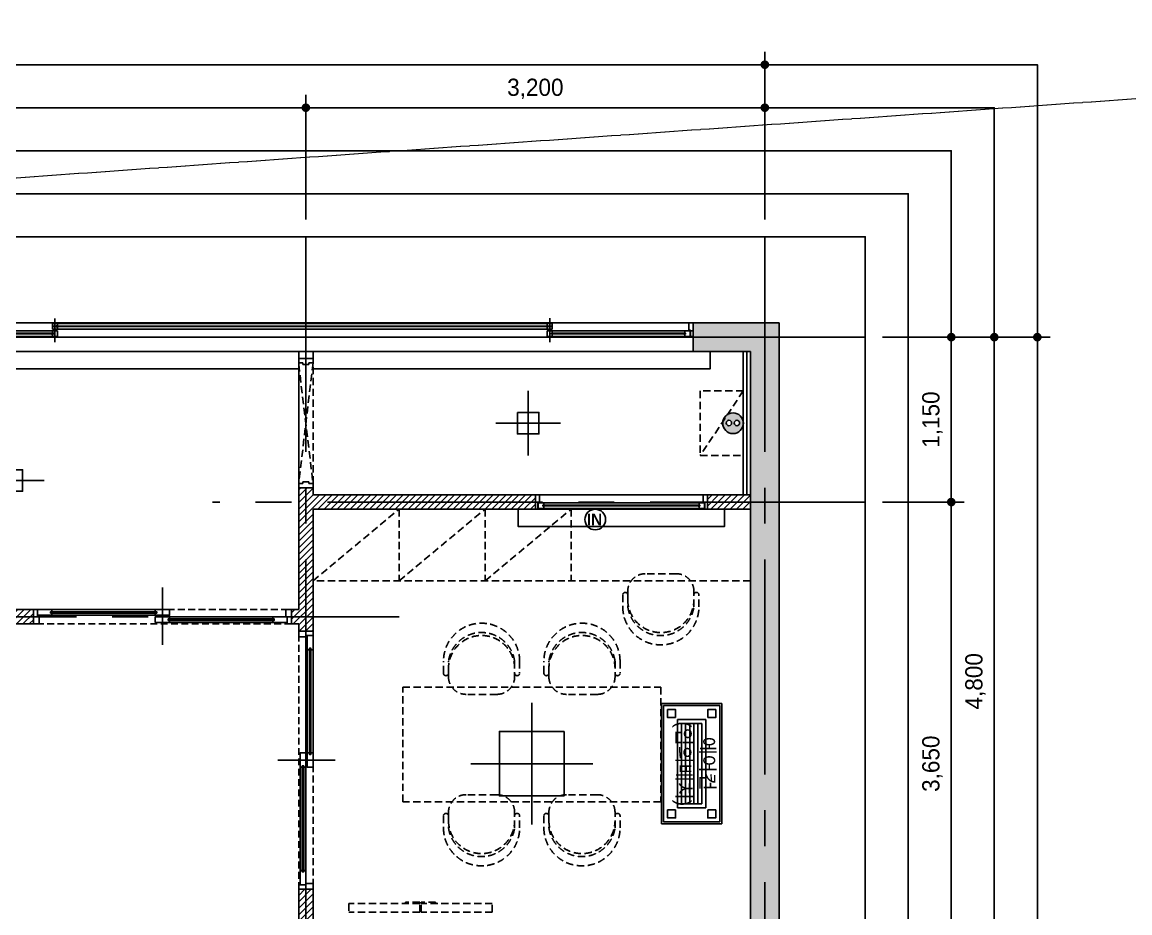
# Model space of a CAD drawing. Header units: millimetres. Extents: x -224448 to 1592092, y -164641 to 319001.
# Drawn here: x 206124 to 213847, y 92747 to 98958 of the extents above; entities that cross this region are included whole.
import ezdxf

# ---------------------------------------------------------------- set-up
doc = ezdxf.new("R2010")
doc.units = ezdxf.units.MM
for name, pattern in [('CEN', [62, 60, -1, 0, -1]), ('CENTER2', [1.125, 0.75, -0.125, 0.125, -0.125]), ('DH-HID2', [1.2, 0.8, -0.4]), ('HIDDEN', [9.525, 6.35, -3.175])]:
    doc.linetypes.add(name, pattern=pattern)
doc.layers.get('Defpoints').update_dxf_attribs({"color": 35})
for name, color, linetype in [('ARREA', 1, 'Continuous'), ('CO-DO-FR', 7, 'Continuous'), ('CO-DOOR', 8, 'Continuous'), ('DIM', 3, 'Continuous'), ('I-LIGHT', 1, 'Continuous'), ('I_CON', 2, 'Continuous'), ('I_FUR', 6, 'Continuous'), ('I_HAT', 8, 'Continuous'), ('I_TXT', 7, 'Continuous'), ('I_WALL', 3, 'Continuous'), ('I_WIN', 5, 'Continuous')]:
    doc.layers.add(name, color=color, linetype=linetype)
doc.layers.add('I_CEN', color=1, linetype='CEN', lineweight=13)
doc.styles.add('HY울릉도', font='')
doc.styles.add('IABU-글꼴스타일', font='')
doc.styles.add('맑은고딕', font='malgun.ttf')
doc.styles.get('HY울릉도').set_extended_font_data('HY울릉도L')
doc.styles.get('IABU-글꼴스타일').set_extended_font_data('HY울릉도L')
doc.linetypes.add('BATTING', pattern='A,0.00254,-2.54,[134,ltypeshp.shx,S=2.54,R=0,X=-2.54,Y=0],-5.08,[134,ltypeshp.shx,S=2.54,R=180,X=2.54,Y=0],-2.54', length=10.16254)
doc.dimstyles.new('IABC-100 (SUB)', dxfattribs={"dimscale": 60, "dimtxt": 2, "dimasz": 1, "dimexe": 1.5, "dimexo": 2, "dimgap": 1, "dimtad": 1, "dimdec": 0, "dimdsep": 46, "dimlunit": 6, "dimtxsty": 'IABU-글꼴스타일', "dimblk": '1234_Dot', "dimcen": 1, "dimclrd": 4, "dimclre": 4, "dimclrt": 7, "dimadec": 0, "dimazin": 0, "dimtfac": 1, "dimtdec": 0, "dimtix": 1, "dimtmove": 2, "dimatfit": 3, "dimldrblk": '1234_Dot', "dimfxl": 2, "dimtolj": 1, "dimtzin": 0, "dimarcsym": 0})

# ---------------------------------------------------------------- blocks, each defined once
blk = doc.blocks.new('1234_Dot')
at = {"color": 0, "linetype": 'ByBlock', "lineweight": -2}
blk.add_line((-0.5, 0), (-1, 0), dxfattribs=at)
at = {"color": 0, "linetype": 'ByBlock', "const_width": 0.5}
blk.add_lwpolyline([(-0.25, 0, 1), (0.25, 0, 1)], format="xyb", close=True, dxfattribs=at)
blk = doc.blocks.new('*D110')
at = {"layer": 'Defpoints', "color": 0, "ltscale": 50, "transparency": 16777216}
for p in [(208102.5, 98361.6), (198802.5, 97461.6), (208102.5, 97461.6)]:
    blk.add_point(p, dxfattribs=at)
at = {"layer": 'DIM', "color": 4, "lineweight": -2, "ltscale": 50, "transparency": 16777216}
for p, q in [((198802.5, 97581.6), (198802.5, 98451.6)), ((208102.5, 97581.6), (208102.5, 98451.6)), ((198862.5, 98361.6), (208042.5, 98361.6))]:
    blk.add_line(p, q, dxfattribs=at)
at = {"layer": 'DIM', "color": 4, "lineweight": -2, "ltscale": 50, "transparency": 16777216, "xscale": 60, "yscale": 60, "zscale": 60, "rotation": 180}
blk.add_blockref('1234_Dot', (198802.5, 98361.6), dxfattribs=at)
at = {"layer": 'DIM', "color": 4, "lineweight": -2, "ltscale": 50, "transparency": 16777216, "xscale": 60, "yscale": 60, "zscale": 60}
blk.add_blockref('1234_Dot', (208102.5, 98361.6), dxfattribs=at)
at = {"layer": 'DIM', "color": 7, "ltscale": 50, "transparency": 16777216, "insert": (203452.5, 98493.1), "char_height": 120, "attachment_point": 5, "style": 'IABU-글꼴스타일'}
blk.add_mtext('\\A1;9,300', dxfattribs=at)
blk = doc.blocks.new('*D111')
at = {"layer": 'Defpoints', "color": 0, "ltscale": 50, "transparency": 16777216}
for p in [(211302.5, 98361.6), (208102.5, 97461.6), (211302.5, 97461.6)]:
    blk.add_point(p, dxfattribs=at)
at = {"layer": 'DIM', "color": 4, "lineweight": -2, "ltscale": 50, "transparency": 16777216}
for p, q in [((208102.5, 97581.6), (208102.5, 98451.6)), ((211302.5, 97581.6), (211302.5, 98451.6)), ((208162.5, 98361.6), (211242.5, 98361.6))]:
    blk.add_line(p, q, dxfattribs=at)
at = {"layer": 'DIM', "color": 4, "lineweight": -2, "ltscale": 50, "transparency": 16777216, "xscale": 60, "yscale": 60, "zscale": 60, "rotation": 180}
blk.add_blockref('1234_Dot', (208102.5, 98361.6), dxfattribs=at)
at = {"layer": 'DIM', "color": 4, "lineweight": -2, "ltscale": 50, "transparency": 16777216, "xscale": 60, "yscale": 60, "zscale": 60}
blk.add_blockref('1234_Dot', (211302.5, 98361.6), dxfattribs=at)
at = {"layer": 'DIM', "color": 7, "ltscale": 50, "transparency": 16777216, "insert": (209702.5, 98493.1), "char_height": 120, "attachment_point": 5, "style": 'IABU-글꼴스타일'}
blk.add_mtext('\\A1;3,200', dxfattribs=at)
blk = doc.blocks.new('dsd5')
at = {"layer": 'I_WIN', "linetype": 'Continuous'}
for p, q in [((44310, 14210), (44280, 14210)), ((44280, 14210), (44280, 14119.1)), ((44297.4, 14110.1), (44297.4, 14159.1)), ((44297.4, 14159.1), (44310, 14159.1)), ((44300.7, 14114.8), (44300.7, 14154.8)), ((44300.7, 14154.8), (44338.7, 14154.8)), ((45459.3, 14154.8), (44300.7, 14154.8)), ((44310, 14159.1), (44310, 14210)), ((44338.7, 14140.1), (44333.2, 14138.3)), ((44333.2, 14138.3), (44333.2, 14131.9)), ((45424.8, 14137.1), (44333.2, 14137.1)), ((44338.7, 14154.8), (44338.7, 14140.1)), ((44338.7, 14140.9), (44341.5, 14139.5)), ((44341.5, 14139.5), (44342, 14138.5)), ((44342, 14138.5), (44342.5, 14137.1)), ((45418, 14138.5), (45417.5, 14137.1)), ((45418, 14138.5), (45417.5, 14137.1)), ((45418.5, 14139.5), (45418, 14138.5)), ((45418.5, 14139.5), (45418, 14138.5)), ((45421.3, 14140.9), (45418.5, 14139.5)), ((45421.3, 14140.9), (45418.5, 14139.5)), ((45459.3, 14154.8), (45421.3, 14154.8)), ((45421.3, 14154.8), (45421.3, 14140.1)), ((45459.3, 14154.8), (45421.3, 14154.8)), ((45421.3, 14154.8), (45421.3, 14140.1)), ((45421.3, 14140.1), (45426.8, 14138.3)), ((45421.3, 14140.1), (45426.8, 14138.3)), ((45424.8, 14137.1), (45424.8, 14133.1)), ((45424.8, 14137.1), (45424.8, 14133.1)), ((45426.8, 14138.3), (45426.8, 14131.9)), ((45426.8, 14138.3), (45426.8, 14131.9)), ((45450, 14161.1), (45450, 14210)), ((45450, 14210), (45480, 14210)), ((45450, 14159), (45450, 14161.1)), ((45462.6, 14159), (45450, 14159)), ((45459.3, 14114.8), (45459.3, 14154.8)), ((45459.3, 14114.8), (45459.3, 14154.8)), ((45462.6, 14110), (45462.6, 14159)), ((45480, 14210), (45480, 14119.1)), ((45480, 14210), (45480, 14119)), ((44280, 14119.1), (44280, 14110.1)), ((44280, 14110.1), (44297.4, 14110.1)), ((44338.7, 14114.8), (44300.7, 14114.8)), ((45459.3, 14114.8), (44300.7, 14114.8)), ((44333.2, 14133.1), (45424.8, 14133.1)), ((44333.2, 14131.9), (44338.7, 14130.1)), ((44338.7, 14129.3), (44341.5, 14130.7)), ((44338.7, 14130.1), (44338.7, 14114.8)), ((44341.5, 14130.7), (44342, 14131.7)), ((44342, 14131.7), (44342.5, 14133.1)), ((45418, 14131.7), (45417.5, 14133.1)), ((45418, 14131.7), (45417.5, 14133.1)), ((45418.5, 14130.7), (45418, 14131.7)), ((45418.5, 14130.7), (45418, 14131.7)), ((45421.3, 14129.3), (45418.5, 14130.7)), ((45421.3, 14129.3), (45418.5, 14130.7)), ((45426.8, 14131.9), (45421.3, 14130.1)), ((45426.8, 14131.9), (45421.3, 14130.1)), ((45421.3, 14130.1), (45421.3, 14114.8)), ((45421.3, 14130.1), (45421.3, 14114.8)), ((45421.3, 14114.8), (45459.3, 14114.8)), ((45421.3, 14114.8), (45459.3, 14114.8)), ((45480, 14110), (45462.6, 14110)), ((45480, 14119.1), (45480, 14110.1)), ((45480, 14119), (45480, 14110))]:
    blk.add_line(p, q, dxfattribs=at)
blk.add_lwpolyline([(45480, 14210), (44280, 14210), (44280, 14110.1), (45480, 14110.1)], close=True, dxfattribs=at)
blk = doc.blocks.new('dd')
at = {"layer": 'I_WIN', "linetype": 'Continuous'}
for p, q in [((10973.6, 19551.2), (16423.6, 19550.9)), ((10973.6, 19542.2), (10973.6, 19551.2)), ((10973.6, 19551.2), (10991.1, 19551.2)), ((10973.6, 19451.2), (10973.6, 19542.2)), ((10991.1, 19551.2), (10991.1, 19502.2)), ((10994.3, 19546.4), (11973.6, 19546.4)), ((11032.3, 19546.4), (10994.3, 19546.4)), ((10994.3, 19546.4), (10994.3, 19506.4)), ((11032.3, 19531.1), (11032.3, 19546.4)), ((11956.1, 19531.1), (11956.1, 19546.4)), ((11956.1, 19546.4), (11991.1, 19546.4)), ((11973.6, 19420.4), (11973.6, 19585.5)), ((11991.1, 19546.4), (11991.1, 19506.4)), ((15441.1, 19546.4), (15406.1, 19546.4)), ((15406.1, 19546.4), (15406.1, 19506.4)), ((15406.1, 19546.4), (16423.6, 19546.4)), ((15423.6, 19418.1), (15423.6, 19585.8)), ((15441.1, 19531.1), (15441.1, 19546.4)), ((16364.9, 19531.1), (16364.9, 19546.4)), ((16364.9, 19546.4), (16402.9, 19546.4)), ((16402.9, 19546.4), (16402.9, 19506.4)), ((16423.6, 19551.1), (16406.2, 19551.1)), ((16406.2, 19551.1), (16406.2, 19502.1)), ((10991.1, 19502.2), (11003.6, 19502.2)), ((10994.3, 19506.4), (11973.6, 19506.4)), ((10994.3, 19506.4), (11032.3, 19506.4)), ((11003.6, 19502.2), (11003.6, 19500.1)), ((11003.6, 19500.1), (11003.6, 19451.2)), ((11026.8, 19529.3), (11032.3, 19531.1)), ((11026.8, 19522.8), (11026.8, 19529.3)), ((11032.3, 19521.1), (11026.8, 19522.8)), ((11028.8, 19524.1), (11028.8, 19528.1)), ((11032.3, 19531.8), (11035.1, 19530.5)), ((11973.6, 19528.1), (11032.3, 19528.1)), ((11032.3, 19524.1), (11973.6, 19524.1)), ((11032.3, 19520.3), (11035.1, 19521.6)), ((11032.3, 19506.4), (11032.3, 19521.1)), ((11035.1, 19530.5), (11035.6, 19529.5)), ((11035.1, 19521.6), (11035.6, 19522.6)), ((11035.6, 19529.5), (11036.1, 19528.1)), ((11035.6, 19522.6), (11036.1, 19524.1)), ((11952.8, 19529.5), (11952.3, 19528.1)), ((11952.8, 19522.6), (11952.3, 19524.1)), ((11953.3, 19530.5), (11952.8, 19529.5)), ((11953.3, 19521.6), (11952.8, 19522.6)), ((11956.1, 19531.8), (11953.3, 19530.5)), ((11956.1, 19520.3), (11953.3, 19521.6)), ((11961.6, 19529.3), (11956.1, 19531.1)), ((11956.1, 19521.1), (11961.6, 19522.8)), ((11956.1, 19506.4), (11956.1, 19521.1)), ((11991.1, 19506.4), (11956.1, 19506.4)), ((11956.1, 19496), (15441.1, 19496)), ((11991.1, 19496), (11956.1, 19496)), ((11956.1, 19496), (11956.1, 19456)), ((15441.1, 19477.8), (11956.1, 19477.7)), ((11956.1, 19473.7), (15441.1, 19473.8)), ((11961.6, 19522.8), (11961.6, 19529.3)), ((11961.6, 19524.1), (11961.6, 19528.1)), ((11985.6, 19478.9), (11991.1, 19480.7)), ((11985.6, 19472.5), (11985.6, 19478.9)), ((11985.6, 19477.7), (11985.6, 19473.7)), ((11991.1, 19470.7), (11985.6, 19472.5)), ((11991.1, 19480.7), (11991.1, 19496)), ((11991.1, 19481.5), (11993.9, 19480.1)), ((11991.1, 19469.9), (11993.9, 19471.3)), ((11991.1, 19456), (11991.1, 19470.7)), ((11993.9, 19480.1), (11994.4, 19479.1)), ((11993.9, 19471.3), (11994.4, 19472.3)), ((11994.4, 19479.1), (11994.9, 19477.7)), ((11994.4, 19472.3), (11994.9, 19473.7)), ((15402.9, 19479.1), (15402.3, 19477.7)), ((15402.9, 19472.3), (15402.3, 19473.7)), ((15403.4, 19480.1), (15402.9, 19479.1)), ((15403.4, 19471.3), (15402.9, 19472.3)), ((15406.1, 19481.5), (15403.4, 19480.1)), ((15406.1, 19469.9), (15403.4, 19471.3)), ((15406.1, 19506.4), (15441.1, 19506.4)), ((15441.1, 19496.1), (15406.1, 19496.1)), ((15406.1, 19496.1), (15406.1, 19480.7)), ((15406.1, 19480.7), (15411.7, 19478.9)), ((15411.7, 19472.5), (15406.1, 19470.7)), ((15406.1, 19470.7), (15406.1, 19456.1)), ((15411.7, 19478.9), (15411.7, 19472.5)), ((15411.7, 19473.7), (15411.7, 19477.7)), ((15423.6, 19506.4), (16423.6, 19506.4)), ((15435.6, 19529.3), (15441.1, 19531.1)), ((15435.6, 19522.9), (15435.6, 19529.3)), ((16370.5, 19528.1), (15435.6, 19528.1)), ((15435.6, 19524.1), (16370.5, 19524.1)), ((15441.1, 19521.1), (15435.6, 19522.9)), ((15441.1, 19531.9), (15443.9, 19530.5)), ((15441.1, 19520.3), (15443.9, 19521.7)), ((15441.1, 19506.4), (15441.1, 19521.1)), ((15441.1, 19456.1), (15441.1, 19496.1)), ((15443.9, 19530.5), (15444.4, 19529.5)), ((15443.9, 19521.7), (15444.4, 19522.7)), ((15444.4, 19529.5), (15444.9, 19528.1)), ((15444.4, 19522.7), (15444.9, 19524.1)), ((16361.6, 19529.5), (16361.1, 19528.1)), ((16361.6, 19522.6), (16361.1, 19524.1)), ((16362.2, 19530.5), (16361.6, 19529.5)), ((16362.2, 19521.6), (16361.6, 19522.6)), ((16364.9, 19531.8), (16362.2, 19530.5)), ((16364.9, 19520.3), (16362.2, 19521.6)), ((16370.5, 19529.3), (16364.9, 19531.1)), ((16364.9, 19521.1), (16370.5, 19522.8)), ((16364.9, 19506.4), (16364.9, 19521.1)), ((16402.9, 19506.4), (16364.9, 19506.4)), ((16370.5, 19522.8), (16370.5, 19529.3)), ((16406.2, 19502.1), (16393.6, 19502.1)), ((16393.6, 19502.1), (16393.6, 19451.2)), ((11003.6, 19451.2), (10973.6, 19451.2)), ((11003.6, 19451.2), (16423.6, 19451.2)), ((11956.1, 19456), (15423.6, 19456)), ((11956.1, 19456), (11991.1, 19456)), ((15406.1, 19456.1), (15441.1, 19456.1)), ((16393.6, 19451.2), (16423.6, 19451.2))]:
    blk.add_line(p, q, dxfattribs=at)
blk = doc.blocks.new('*D112')
at = {"layer": 'Defpoints', "color": 0, "ltscale": 50, "transparency": 16777216}
for p in [(198802.5, 98661.6), (198802.5, 97461.6), (211302.5, 97461.6)]:
    blk.add_point(p, dxfattribs=at)
at = {"layer": 'DIM', "color": 4, "lineweight": -2, "ltscale": 50, "transparency": 16777216}
for p, q in [((198802.5, 97581.6), (198802.5, 98751.6)), ((211302.5, 97581.6), (211302.5, 98751.6)), ((211242.5, 98661.6), (198862.5, 98661.6))]:
    blk.add_line(p, q, dxfattribs=at)
at = {"layer": 'DIM', "color": 4, "lineweight": -2, "ltscale": 50, "transparency": 16777216, "xscale": 60, "yscale": 60, "zscale": 60, "rotation": 180}
blk.add_blockref('1234_Dot', (198802.5, 98661.6), dxfattribs=at)
at = {"layer": 'DIM', "color": 4, "lineweight": -2, "ltscale": 50, "transparency": 16777216, "xscale": 60, "yscale": 60, "zscale": 60}
blk.add_blockref('1234_Dot', (211302.5, 98661.6), dxfattribs=at)
at = {"layer": 'DIM', "color": 7, "ltscale": 50, "transparency": 16777216, "insert": (205052.5, 98793.1), "char_height": 120, "attachment_point": 5, "style": 'IABU-글꼴스타일'}
blk.add_mtext('\\A1;12,500', dxfattribs=at)
blk = doc.blocks.new('*D113')
at = {"layer": 'Defpoints', "color": 0, "ltscale": 50, "transparency": 16777216}
for p in [(212002.5, 96761.6), (212002.5, 95611.6), (212602.5, 95611.6)]:
    blk.add_point(p, dxfattribs=at)
at = {"layer": 'DIM', "color": 4, "lineweight": -2, "ltscale": 50, "transparency": 16777216}
for p, q in [((212122.5, 96761.6), (212692.5, 96761.6)), ((212602.5, 96701.6), (212602.5, 95671.6)), ((212122.5, 95611.6), (212692.5, 95611.6))]:
    blk.add_line(p, q, dxfattribs=at)
at = {"layer": 'DIM', "color": 4, "lineweight": -2, "ltscale": 50, "transparency": 16777216, "xscale": 60, "yscale": 60, "zscale": 60}
for p, rotation in [((212602.5, 96761.6), 90), ((212602.5, 95611.6), 270)]:
    blk.add_blockref('1234_Dot', p, dxfattribs=dict(at, rotation=rotation))
at = {"layer": 'DIM', "color": 7, "ltscale": 50, "transparency": 16777216, "insert": (212471.1, 96186.6), "char_height": 120, "attachment_point": 5, "rotation": 90, "style": 'IABU-글꼴스타일'}
blk.add_mtext('\\A1;1,150', dxfattribs=at)
blk = doc.blocks.new('*D114')
at = {"layer": 'Defpoints', "color": 0, "ltscale": 50, "transparency": 16777216}
for p in [(212002.5, 95611.6), (212002.5, 91961.6), (212602.5, 91961.6)]:
    blk.add_point(p, dxfattribs=at)
at = {"layer": 'DIM', "color": 4, "lineweight": -2, "ltscale": 50, "transparency": 16777216}
for p, q in [((212122.5, 95611.6), (212692.5, 95611.6)), ((212602.5, 95551.6), (212602.5, 92021.6)), ((212122.5, 91961.6), (212692.5, 91961.6))]:
    blk.add_line(p, q, dxfattribs=at)
at = {"layer": 'DIM', "color": 4, "lineweight": -2, "ltscale": 50, "transparency": 16777216, "xscale": 60, "yscale": 60, "zscale": 60}
for p, rotation in [((212602.5, 95611.6), 90), ((212602.5, 91961.6), 270)]:
    blk.add_blockref('1234_Dot', p, dxfattribs=dict(at, rotation=rotation))
at = {"layer": 'DIM', "color": 7, "ltscale": 50, "transparency": 16777216, "insert": (212471.1, 93786.6), "char_height": 120, "attachment_point": 5, "rotation": 90, "style": 'IABU-글꼴스타일'}
blk.add_mtext('\\A1;3,650', dxfattribs=at)
blk = doc.blocks.new('*D105')
at = {"layer": 'Defpoints', "color": 0, "ltscale": 50, "transparency": 16777216}
for p in [(212002.5, 96761.6), (212002.5, 85061.6), (213202.5, 85061.6)]:
    blk.add_point(p, dxfattribs=at)
at = {"layer": 'DIM', "color": 4, "lineweight": -2, "ltscale": 50, "transparency": 16777216}
for p, q in [((212122.5, 96761.6), (213292.5, 96761.6)), ((213202.5, 96701.6), (213202.5, 85121.6)), ((212122.5, 85061.6), (213292.5, 85061.6))]:
    blk.add_line(p, q, dxfattribs=at)
at = {"layer": 'DIM', "color": 4, "lineweight": -2, "ltscale": 50, "transparency": 16777216, "xscale": 60, "yscale": 60, "zscale": 60}
for p, rotation in [((213202.5, 96761.6), 90), ((213202.5, 85061.6), 270)]:
    blk.add_blockref('1234_Dot', p, dxfattribs=dict(at, rotation=rotation))
at = {"layer": 'DIM', "color": 7, "ltscale": 50, "transparency": 16777216, "insert": (213071.1, 90911.6), "char_height": 120, "attachment_point": 5, "rotation": 90, "style": 'IABU-글꼴스타일'}
blk.add_mtext('\\A1;11,700', dxfattribs=at)
blk = doc.blocks.new('*D106')
at = {"layer": 'Defpoints', "color": 0, "ltscale": 50, "transparency": 16777216}
for p in [(212002.5, 96761.6), (212002.5, 91961.6), (212902.5, 91961.6)]:
    blk.add_point(p, dxfattribs=at)
at = {"layer": 'DIM', "color": 4, "lineweight": -2, "ltscale": 50, "transparency": 16777216}
for p, q in [((212122.5, 96761.6), (212992.5, 96761.6)), ((212902.5, 96701.6), (212902.5, 92021.6)), ((212122.5, 91961.6), (212992.5, 91961.6))]:
    blk.add_line(p, q, dxfattribs=at)
at = {"layer": 'DIM', "color": 4, "lineweight": -2, "ltscale": 50, "transparency": 16777216, "xscale": 60, "yscale": 60, "zscale": 60}
for p, rotation in [((212902.5, 96761.6), 90), ((212902.5, 91961.6), 270)]:
    blk.add_blockref('1234_Dot', p, dxfattribs=dict(at, rotation=rotation))
at = {"layer": 'DIM', "color": 7, "ltscale": 50, "transparency": 16777216, "insert": (212771.1, 94361.6), "char_height": 120, "attachment_point": 5, "rotation": 90, "style": 'IABU-글꼴스타일'}
blk.add_mtext('\\A1;4,800', dxfattribs=at)
blk = doc.blocks.new('j 10')
at = {"layer": 'I_FUR', "color": 8, "linetype": 'HIDDEN', "ltscale": 8}
for p, q in [((300474.4, 48441.6), (300574.4, 48441.6)), ((300474.4, 48411.6), (300474.4, 48441.6)), ((300474.4, 48441.6), (300474.4, 48441.6)), ((300574.4, 48441.6), (300574.4, 48411.6)), ((300474.4, 48411.6), (300474.4, 47571.6)), ((300504.4, 48411.6), (300474.4, 48411.6)), ((300474.4, 47571.6), (300574.4, 48411.6)), ((300574.4, 47581.6), (300474.4, 48411.6)), ((300504.4, 48401.6), (300504.4, 48411.6)), ((300544.4, 48401.6), (300504.4, 48401.6)), ((300574.4, 48411.6), (300544.4, 48411.6)), ((300544.4, 48411.6), (300544.4, 48401.6)), ((300574.4, 47571.6), (300574.4, 48411.6)), ((300574.4, 48411.6), (300574.4, 47581.6)), ((300544.4, 47581.6), (300504.4, 47581.6)), ((300504.4, 47581.6), (300504.4, 47571.6)), ((300544.4, 47571.6), (300544.4, 47581.6)), ((300504.4, 47571.6), (300474.4, 47571.6)), ((300474.4, 47571.6), (300474.4, 47541.6)), ((300474.4, 47541.6), (300574.4, 47541.6)), ((300474.4, 47541.6), (300474.4, 47541.6)), ((300574.4, 47571.6), (300544.4, 47571.6)), ((300574.4, 47541.6), (300574.4, 47571.6))]:
    blk.add_line(p, q, dxfattribs=at)
blk = doc.blocks.new('J15')
at = {"layer": 'I-LIGHT', "color": 6, "ltscale": 50}
for p, q in [((319165, 48370), (319165, 47920)), ((318940, 48145), (319390, 48145))]:
    blk.add_line(p, q, dxfattribs=at)
blk.add_lwpolyline([(319090, 48220), (319240, 48220), (319240, 48070), (319090, 48070)], close=True, dxfattribs=at)
blk = doc.blocks.new('j50')
at = {"layer": 'I_FUR'}
for p, q in [((235125, 50480), (235125, 49630)), ((235550, 50055), (234700, 50055))]:
    blk.add_line(p, q, dxfattribs=at)
blk.add_lwpolyline([(235350, 50280), (234900, 50280), (234900, 49830), (235350, 49830)], close=True, dxfattribs=at)
blk = doc.blocks.new('J20')
at = {"layer": 'I-LIGHT', "color": 144}
for p, q in [((33370, 27039.1), (33370, 26619.1)), ((33370, 27039.1), (34210, 27039.1)), ((34210, 27039.1), (34210, 26619.1)), ((33384, 27025.1), (33384, 26633.1)), ((33384, 27025.1), (34196, 27025.1)), ((34196, 27025.1), (34196, 26633.1)), ((33482, 26927.1), (33482, 26731.1)), ((33482, 26927.1), (34098, 26927.1)), ((33510, 26899.1), (33510, 26759.1)), ((33510, 26899.1), (34070, 26899.1)), ((33510, 26899.1), (34070, 26899.1)), ((34070, 26899.1), (34070, 26759.1)), ((34098, 26927.1), (34098, 26731.1)), ((33510, 26871.1), (34070, 26871.1)), ((33510, 26843.1), (34070, 26843.1)), ((33510, 26815.1), (34070, 26815.1)), ((33482, 26731.1), (34098, 26731.1)), ((33510, 26787.1), (34070, 26787.1)), ((33510, 26759.1), (34070, 26759.1)), ((33510, 26759.1), (34070, 26759.1)), ((33510, 26759.1), (34070, 26759.1)), ((33510, 26759.1), (34070, 26759.1)), ((33510, 26731.1), (34070, 26731.1)), ((33370, 26619.1), (34210, 26619.1)), ((33384, 26633.1), (34196, 26633.1))]:
    blk.add_line(p, q, dxfattribs=at)
for points in [[(33468, 26941.1), (33412, 26941.1), (33412, 26997.1), (33468, 26997.1)], [(34112, 26941.1), (34168, 26941.1), (34168, 26997.1), (34112, 26997.1)], [(33468, 26717.1), (33412, 26717.1), (33412, 26661.1), (33468, 26661.1)], [(34112, 26717.1), (34168, 26717.1), (34168, 26661.1), (34112, 26661.1)]]:
    blk.add_lwpolyline(points, close=True, dxfattribs=at)
blk = doc.blocks.new('콘센트')
at = {"ltscale": 50}
h = blk.add_hatch(color=150, dxfattribs=at)
h.dxf.hatch_style = 1
edge = h.paths.add_edge_path()
edge.add_arc((-34286, -6087), 100, 0, 360)
edge = h.paths.add_edge_path(flags=16)
edge.add_arc((-34248, -6089), 26, 0, 360)
edge = h.paths.add_edge_path(flags=16)
edge.add_arc((-34325, -6089), 26, 0, 360)
at = {"color": 150, "ltscale": 50}
for centre, radius in [((-34286, -6087), 100), ((-34325, -6089), 26), ((-34248, -6089), 26)]:
    blk.add_circle(centre, radius, dxfattribs=at)
blk = doc.blocks.new('J5')
at = {"color": 150, "ltscale": 50}
blk.add_circle((302452, 41413.6), 72, dxfattribs=at)
at = {"color": 150, "ltscale": 50, "insert": (302500.4, 41414.1), "char_height": 80, "attachment_point": 6, "style": '맑은고딕'}
blk.add_mtext('{\\fPretendard Variable SemiBold|b0|i0|c129|p2;IN}', dxfattribs=at)

msp = doc.modelspace()

# ---------------------------------------------------------------- hatches: boundary and pattern name
at = {"layer": 'I_HAT'}
h = msp.add_hatch(color=256, dxfattribs=at)
h.dxf.hatch_style = 1
h.paths.add_polyline_path([(198902.484, 96661.633), (199302.484, 96661.633), (199302.484, 96861.633), (198702.484, 96861.633), (198702.484, 96661.633), (198702.484, 84961.633), (199302.484, 84961.633), (199302.484, 85161.633), (198902.484, 85161.633), (198902.484, 88311.633), (198902.484, 90311.633), (198902.484, 94511.633)])
h.paths.add_polyline_path([(211402.484, 96661.633), (211402.484, 96861.633), (210802.484, 96861.633), (210802.484, 96661.633), (211202.484, 96661.633), (211202.484, 94611.633), (211202.484, 91811.633), (211202.484, 91461.633), (211402.484, 91461.633)])
h.paths.add_polyline_path([(211402.484, 90861.633), (211202.484, 90861.633), (211202.484, 85161.633), (210977.484, 85161.633), (210977.484, 84961.633), (211402.484, 84961.633)])
h.paths.add_polyline_path([(208977.484, 85161.633), (208752.484, 85161.633), (208752.484, 85511.633), (208652.484, 85511.633), (208652.484, 85161.633), (208152.484, 85161.633), (208152.484, 84961.633), (208977.484, 84961.633)])
h = msp.add_hatch(dxfattribs=at)
h.set_pattern_fill('ANSI31', color=256, scale=10)
h.set_pattern_definition([(45, (-20650, 42020), (-22.4506403, 22.4506403), [])])
h.paths.add_polyline_path([(206202.484, 94861.633), (198902.484, 94861.633), (198902.484, 94761.633), (206202.484, 94761.633)])
h.paths.add_polyline_path([(208152.484, 95561.633), (209702.484, 95561.633), (209702.484, 95661.633), (208152.484, 95661.633), (208152.484, 95711.633), (208052.484, 95711.633), (208052.484, 94861.633), (208002.484, 94861.633), (208002.484, 94761.633), (208052.484, 94761.633), (208052.484, 94711.633), (208152.484, 94711.633)])
h.paths.add_polyline_path([(211202.484, 95661.633), (210902.484, 95661.633), (210902.484, 95561.633), (211202.484, 95561.633)])
h.paths.add_polyline_path([(211202.484, 92011.633), (208152.484, 92011.633), (208152.484, 92911.633), (208052.484, 92911.633), (208052.484, 91911.633), (208652.484, 91911.633), (208652.484, 86411.633), (208752.484, 86411.633), (208752.484, 90311.633), (210252.484, 90311.633), (210252.484, 90411.633), (208752.484, 90411.633), (208752.484, 91911.633), (211202.484, 91911.633)])
h.paths.add_polyline_path([(211202.484, 90411.633), (211152.484, 90411.633), (211152.484, 90311.633), (211202.484, 90311.633)], flags=17)

# ---------------------------------------------------------------- linework, layer by layer
msp.add_line((208152.484, 95136.633), (208152.484, 95061.633))
at = {"layer": 'ARREA', "color": 1, "linetype": 'CENTER2', "ltscale": 2000}
for p, q in [((208102.484, 97461.633), (208102.484, 91311.633)), ((211302.484, 97461.633), (211302.484, 84361.633)), ((212002.484, 96761.633), (198102.484, 96761.633)), ((212002.484, 95611.633), (207452.484, 95611.633)), ((208752.484, 94811.633), (198102.484, 94811.633))]:
    msp.add_line(p, q, dxfattribs=at)
at = {"layer": 'CO-DO-FR'}
for p, q in [((206202.484, 94861.633), (206202.484, 94761.633)), ((206232.484, 94861.633), (206202.484, 94861.633)), ((206202.484, 94861.633), (206202.484, 94861.633)), ((206232.484, 94811.633), (206232.484, 94861.633)), ((207972.484, 94861.633), (207962.484, 94861.633)), ((207962.484, 94861.633), (207962.484, 94811.633)), ((208002.484, 94861.633), (207972.484, 94861.633)), ((207972.484, 94861.633), (207972.484, 94861.633)), ((208002.484, 94761.633), (208002.484, 94861.633)), ((206242.484, 94811.633), (206232.484, 94811.633)), ((206242.484, 94761.633), (206242.484, 94811.633)), ((207962.484, 94811.633), (207972.484, 94811.633)), ((207972.484, 94811.633), (207972.484, 94761.633)), ((206202.484, 94761.633), (206232.484, 94761.633)), ((206232.484, 94761.633), (206232.484, 94761.633)), ((206232.484, 94761.633), (206242.484, 94761.633)), ((207972.484, 94761.633), (208002.484, 94761.633)), ((208002.484, 94761.633), (208002.484, 94761.633)), ((208152.484, 94711.633), (208052.484, 94711.633)), ((208052.484, 94711.633), (208052.484, 94681.633)), ((208152.484, 94681.633), (208152.484, 94711.633)), ((208152.484, 94711.633), (208152.484, 94711.633)), ((208052.484, 94681.633), (208052.484, 94681.633)), ((208052.484, 94681.633), (208052.484, 94671.633)), ((208052.484, 94671.633), (208102.484, 94671.633)), ((208102.484, 94671.633), (208102.484, 94681.633)), ((208102.484, 94681.633), (208152.484, 94681.633)), ((208102.484, 92941.633), (208052.484, 92941.633)), ((208052.484, 92941.633), (208052.484, 92911.633)), ((208052.484, 92911.633), (208152.484, 92911.633)), ((208052.484, 92911.633), (208052.484, 92911.633)), ((208152.484, 92951.633), (208102.484, 92951.633)), ((208102.484, 92951.633), (208102.484, 92941.633)), ((208152.484, 92941.633), (208152.484, 92951.633)), ((208152.484, 92911.633), (208152.484, 92941.633)), ((208152.484, 92941.633), (208152.484, 92941.633))]:
    msp.add_line(p, q, dxfattribs=at)
at = {"layer": 'CO-DOOR', "color": 251}
for p, q in [((207102.484, 95016.633), (207102.484, 94616.633)), ((208307.484, 93811.633), (207907.484, 93811.633))]:
    msp.add_line(p, q, dxfattribs=at)
at = {"layer": 'CO-DOOR', "color": 251, "linetype": 'DH-HID2', "ltscale": 60}
for points in [[(206202.484, 94761.633), (206202.484, 94861.633), (208002.484, 94861.633), (208002.484, 94761.633), (206202.484, 94761.633)], [(208052.484, 94711.633), (208152.484, 94711.633), (208152.484, 92911.633), (208052.484, 92911.633), (208052.484, 94711.633)]]:
    msp.add_lwpolyline(points, dxfattribs=at)
at = {"layer": 'CO-DOOR', "color": 251}
for points in [[(206232.484, 94821.633), (207152.484, 94821.633), (207152.484, 94861.633), (206232.484, 94861.633)], [(207972.484, 94811.633), (207052.484, 94811.633), (207052.484, 94771.633), (207972.484, 94771.633)], [(208112.484, 94681.633), (208112.484, 93761.633), (208152.484, 93761.633), (208152.484, 94681.633)], [(208102.484, 92941.633), (208102.484, 93861.633), (208062.484, 93861.633), (208062.484, 92941.633)]]:
    msp.add_lwpolyline(points, close=True, dxfattribs=at)
at = {"layer": 'CO-DOOR'}
for points in [[(206332.484, 94861.633), (206232.484, 94861.633), (206232.484, 94821.633), (206332.484, 94821.633), (206332.484, 94836.633), (206322.484, 94836.633), (206322.484, 94846.633), (206332.484, 94846.633), (206332.484, 94861.633)], [(206322.484, 94836.633), (207062.484, 94836.633), (207062.484, 94846.633), (206322.484, 94846.633)], [(207052.484, 94861.633), (207152.484, 94861.633), (207152.484, 94821.633), (207052.484, 94821.633), (207052.484, 94836.633), (207062.484, 94836.633), (207062.484, 94846.633), (207052.484, 94846.633), (207052.484, 94861.633)], [(207152.484, 94811.633), (207052.484, 94811.633), (207052.484, 94771.633), (207152.484, 94771.633), (207152.484, 94786.633), (207142.484, 94786.633), (207142.484, 94796.633), (207152.484, 94796.633), (207152.484, 94811.633)], [(207142.484, 94786.633), (207882.484, 94786.633), (207882.484, 94796.633), (207142.484, 94796.633)], [(207872.484, 94811.633), (207972.484, 94811.633), (207972.484, 94771.633), (207872.484, 94771.633), (207872.484, 94786.633), (207882.484, 94786.633), (207882.484, 94796.633), (207872.484, 94796.633), (207872.484, 94811.633)], [(208152.484, 94581.633), (208152.484, 94681.633), (208112.484, 94681.633), (208112.484, 94581.633), (208127.484, 94581.633), (208127.484, 94591.633), (208137.484, 94591.633), (208137.484, 94581.633), (208152.484, 94581.633)], [(208127.484, 94591.633), (208127.484, 93851.633), (208137.484, 93851.633), (208137.484, 94591.633)], [(208102.484, 93761.633), (208102.484, 93861.633), (208062.484, 93861.633), (208062.484, 93761.633), (208077.484, 93761.633), (208077.484, 93771.633), (208087.484, 93771.633), (208087.484, 93761.633), (208102.484, 93761.633)], [(208152.484, 93861.633), (208152.484, 93761.633), (208112.484, 93761.633), (208112.484, 93861.633), (208127.484, 93861.633), (208127.484, 93851.633), (208137.484, 93851.633), (208137.484, 93861.633), (208152.484, 93861.633)], [(208077.484, 93771.633), (208077.484, 93031.633), (208087.484, 93031.633), (208087.484, 93771.633)], [(208102.484, 93041.633), (208102.484, 92941.633), (208062.484, 92941.633), (208062.484, 93041.633), (208077.484, 93041.633), (208077.484, 93031.633), (208087.484, 93031.633), (208087.484, 93041.633), (208102.484, 93041.633)]]:
    msp.add_lwpolyline(points, close=True, dxfattribs=at)
at = {"layer": 'Defpoints'}
for points in [[(196902.484, 98661.633), (213202.484, 98661.633), (213202.484, 83161.633), (196902.484, 83161.633)], [(197202.484, 98361.633), (212902.484, 98361.633), (212902.484, 83461.633), (197202.484, 83461.633)], [(197502.484, 98061.633), (212602.484, 98061.633), (212602.484, 83761.633), (197502.484, 83761.633)], [(197802.484, 97761.633), (212302.484, 97761.633), (212302.484, 84061.633), (197802.484, 84061.633)], [(198102.484, 97461.633), (212002.484, 97461.633), (212002.484, 84361.633), (198102.484, 84361.633)]]:
    msp.add_lwpolyline(points, close=True, dxfattribs=at)
at = {"layer": 'I_CEN'}
msp.add_line((312010, 105361.633), (-107990, 75661.633), dxfattribs=at)
at = {"layer": 'I_CON', "color": 2}
for p, q in [((210802.484, 96861.633), (211402.484, 96861.633)), ((211402.484, 96861.633), (211402.484, 96661.633)), ((210802.484, 96661.633), (211202.484, 96661.633)), ((211202.484, 96661.633), (211202.484, 94611.633)), ((211402.484, 96661.633), (211402.484, 91461.633)), ((211202.484, 94611.633), (211202.484, 91811.633))]:
    msp.add_line(p, q, dxfattribs=at)
at = {"layer": 'I_CON'}
msp.add_lwpolyline([(210802.484, 96661.633), (210802.484, 96861.633)], dxfattribs=at)
at = {"layer": 'I_FUR', "color": 8, "linetype": 'BATTING', "ltscale": 2.4}
msp.add_line((211177.484, 95661.633), (211177.484, 96661.633), dxfattribs=at)
at = {"layer": 'I_FUR', "color": 8, "linetype": 'HIDDEN', "ltscale": 8}
for p, q in [((211152.484, 96386.633), (210852.484, 95936.633)), ((208152.484, 95061.633), (208752.484, 95561.633)), ((208752.484, 95561.633), (208752.484, 95061.633)), ((208752.484, 95061.633), (209352.484, 95561.633)), ((209352.484, 95561.633), (209352.484, 95061.633)), ((209352.484, 95061.633), (209952.484, 95561.633)), ((209952.484, 95561.633), (209952.484, 95061.633)), ((211202.484, 95061.633), (208152.484, 95061.633)), ((208897.484, 92811.633), (208402.484, 92811.633)), ((208402.484, 92811.633), (208402.484, 92751.633)), ((208897.484, 92821.633), (208797.484, 92821.633)), ((208797.484, 92821.633), (208797.484, 92811.633)), ((208897.484, 92811.633), (208897.484, 92821.633)), ((208897.484, 92751.633), (208897.484, 92811.633)), ((209007.484, 92821.633), (208907.484, 92821.633)), ((208907.484, 92811.633), (208907.484, 92821.633)), ((209402.484, 92811.633), (208907.484, 92811.633)), ((208907.484, 92751.633), (208907.484, 92811.633)), ((209007.484, 92821.633), (209007.484, 92811.633)), ((209402.484, 92751.633), (209402.484, 92811.633)), ((208897.484, 92751.633), (208402.484, 92751.633)), ((209402.484, 92751.633), (208907.484, 92751.633))]:
    msp.add_line(p, q, dxfattribs=at)
at = {"layer": 'I_FUR', "color": 6, "linetype": 'Continuous'}
for points in [[(199182.484, 96661.633), (199182.484, 96541.633), (208052.484, 96541.633)], [(208152.484, 96541.633), (210922.484, 96541.633), (210922.484, 96661.633)], [(211022.484, 95561.633), (211022.484, 95441.633), (209582.484, 95441.633), (209582.484, 95561.633)]]:
    msp.add_lwpolyline(points, dxfattribs=at)
at = {"layer": 'I_FUR', "color": 8, "linetype": 'HIDDEN', "ltscale": 8}
for points in [[(211152.484, 96386.633), (210852.484, 96386.633), (210852.484, 95936.633), (211152.484, 95936.633)], [(210577.484, 94320.458), (210577.484, 93520.458), (208777.484, 93520.458), (208777.484, 94320.458)]]:
    msp.add_lwpolyline(points, close=True, dxfattribs=at)
for points in [[(210469.192, 95111.633, 0.41421331), (210346.959, 94989.4), (210346.974, 94963.864, 1.00149593), (210311.937, 94963.864), (210311.922, 94880.994, 0.99957112), (210843.046, 94880.994), (210843.047, 94963.864, 1.00149593), (210808.009, 94963.864), (210808.009, 94989.4, 0.41421324), (210685.776, 95111.633)], [(209219.192, 94270.458, -0.41421331), (209096.959, 94392.691), (209096.974, 94418.227, -1.00149593), (209061.937, 94418.227), (209061.922, 94501.097, -0.99957112), (209593.046, 94501.097), (209593.047, 94418.227, -1.00149593), (209558.009, 94418.227), (209558.009, 94392.691, -0.41421324), (209435.776, 94270.458)], [(209919.192, 94270.458, -0.41421331), (209796.959, 94392.691), (209796.974, 94418.227, -1.00149593), (209761.937, 94418.227), (209761.922, 94501.097, -0.99957112), (210293.046, 94501.097), (210293.047, 94418.227, -1.00149593), (210258.009, 94418.227), (210258.009, 94392.691, -0.41421324), (210135.776, 94270.458)], [(209219.192, 93570.458, 0.41421331), (209096.959, 93448.225), (209096.974, 93422.689, 1.00149593), (209061.937, 93422.689), (209061.922, 93339.819, 0.99957112), (209593.046, 93339.819), (209593.047, 93422.689, 1.00149593), (209558.009, 93422.689), (209558.009, 93448.225, 0.41421324), (209435.776, 93570.458)], [(209919.192, 93570.458, 0.41421331), (209796.959, 93448.225), (209796.974, 93422.689, 1.00149593), (209761.937, 93422.689), (209761.922, 93339.819, 0.99957112), (210293.046, 93339.819), (210293.047, 93422.689, 1.00149593), (210258.009, 93422.689), (210258.009, 93448.225, 0.41421324), (210135.776, 93570.458)]]:
    msp.add_lwpolyline(points, format="xyb", close=True, dxfattribs=at)
for points in [[(210346.974, 94963.864), (210346.959, 94881.108, 0.87109763), (210808.009, 94880.994), (210807.994, 94963.864)], [(209096.974, 94418.227), (209096.959, 94500.983, -0.87109763), (209558.009, 94501.097), (209557.994, 94418.227)], [(209796.974, 94418.227), (209796.959, 94500.983, -0.87109763), (210258.009, 94501.097), (210257.994, 94418.227)], [(209096.974, 93422.689), (209096.959, 93339.933, 0.87109763), (209558.009, 93339.819), (209557.994, 93422.689)], [(209796.974, 93422.689), (209796.959, 93339.933, 0.87109763), (210258.009, 93339.819), (210257.994, 93422.689)]]:
    msp.add_lwpolyline(points, format="xyb", dxfattribs=at)
for centre, start, end in [((210577.484, 94931.608), 179.92131, 0.07869), ((209327.484, 94450.484), 359.92131, 180.07869), ((210027.484, 94450.484), 359.92131, 180.07869), ((209327.484, 93390.432), 179.92131, 0.07869), ((210027.484, 93390.432), 179.92131, 0.07869)]:
    msp.add_arc(centre, 230.525, start, end, dxfattribs=at)
at = {"layer": 'I_WALL'}
for p, q in [((208052.484, 96661.633), (208052.484, 96611.633)), ((208152.484, 96661.633), (208152.484, 96611.633)), ((211152.484, 95661.633), (211152.484, 96661.633)), ((208152.484, 96611.633), (208052.484, 96611.633)), ((208152.484, 95711.633), (208052.484, 95711.633)), ((208052.484, 95711.633), (208052.484, 94861.633)), ((208152.484, 95711.633), (208152.484, 95661.633)), ((209702.484, 95661.633), (208152.484, 95661.633)), ((211202.484, 95661.633), (210902.484, 95661.633)), ((209702.484, 95561.633), (208152.484, 95561.633)), ((208152.484, 95561.633), (208152.484, 94711.633)), ((211202.484, 95561.633), (210902.484, 95561.633)), ((206202.484, 94861.633), (198902.484, 94861.633)), ((206202.484, 94861.633), (206202.484, 94761.633)), ((208052.484, 94861.633), (208002.484, 94861.633)), ((208002.484, 94861.633), (208002.484, 94761.633)), ((206202.484, 94761.633), (198902.484, 94761.633)), ((208052.484, 94761.633), (208002.484, 94761.633)), ((208052.484, 94761.633), (208052.484, 94711.633)), ((208152.484, 94711.633), (208052.484, 94711.633)), ((208152.484, 92911.633), (208052.484, 92911.633)), ((208052.484, 92911.633), (208052.484, 91911.633)), ((208152.484, 92911.633), (208152.484, 92011.633))]:
    msp.add_line(p, q, dxfattribs=at)
for points in [[(209702.484, 95661.633), (209702.484, 95561.633)], [(210902.484, 95561.633), (210902.484, 95661.633)]]:
    msp.add_lwpolyline(points, dxfattribs=at)
at = {"layer": 'I_WIN'}
for points in [[(210802.484, 96661.633), (199302.484, 96661.633), (199302.484, 96861.633), (210802.484, 96861.633)], [(210802.484, 96661.633), (199302.484, 96661.633), (199302.484, 96761.633), (210802.484, 96761.633)]]:
    msp.add_lwpolyline(points, close=True, dxfattribs=at)

# ---------------------------------------------------------------- block references
at = {"xscale": -1, "rotation": 180}
msp.add_blockref('dd', (194378.86, 116312.817), dxfattribs=at)
at = {"xscale": -0.7200000000000001, "yscale": 0.7200000000000001, "zscale": 0.7200000000000001, "rotation": 180}
msp.add_blockref('콘센트', (235766.568, 91778.661), dxfattribs=at)
msp.add_blockref('dsd5', (165422.484, 81451.633))
at = {"layer": 'I_HAT'}
for name, p, rotation in [('j 10', (508626.914, 144153.267), 180), ('J20', (183963.392, 127576.633), 270)]:
    msp.add_blockref(name, p, dxfattribs=dict(at, rotation=rotation))
for name, p in [('J15', (-109512.516, 48016.633)), ('J15', (-113112.516, 47616.633)), ('J5', (-92331.999, 54076.08)), ('j50', (-25447.516, 43731.673))]:
    msp.add_blockref(name, p, dxfattribs=at)

# ---------------------------------------------------------------- texts
at = {"layer": 'I_TXT', "insert": (210806.484, 93786.633), "char_height": 100, "width": 840, "attachment_point": 5, "rotation": 270, "style": 'HY울릉도'}
msp.add_mtext('{\\fPretendard Variable Light|b0|i0|c129|p2;에어컨\\P(임의배치)}', dxfattribs=at)

# ---------------------------------------------------------------- dimensions: what is measured, and where the dimension line sits
at = {"layer": 'DIM', "ltscale": 50}
for base, p1, p2, picture, middle in [((198802.484, 98661.633), (211302.484, 97461.633), (198802.484, 97461.633), '*D112', (205052.484, 98793.062)), ((208102.484, 98361.633), (198802.484, 97461.633), (208102.484, 97461.633), '*D110', (203452.484, 98493.062)), ((211302.484, 98361.633), (208102.484, 97461.633), (211302.484, 97461.633), '*D111', (209702.484, 98493.062))]:
    dim = msp.add_linear_dim(base=base, p1=p1, p2=p2, dimstyle='IABC-100 (SUB)', dxfattribs=at)
    dim.commit()
    dim.dimension.update_dxf_attribs({"geometry": picture, "text_midpoint": middle})
for base, p1, p2, picture, middle in [((212602.484, 95611.633), (212002.484, 96761.633), (212002.484, 95611.633), '*D113', (212471.056, 96186.633)), ((213202.484, 85061.633), (212002.484, 96761.633), (212002.484, 85061.633), '*D105', (213071.056, 90911.633)), ((212902.484, 91961.633), (212002.484, 96761.633), (212002.484, 91961.633), '*D106', (212771.056, 94361.633)), ((212602.484, 91961.633), (212002.484, 95611.633), (212002.484, 91961.633), '*D114', (212471.056, 93786.633))]:
    dim = msp.add_linear_dim(base=base, p1=p1, p2=p2, angle=90, dimstyle='IABC-100 (SUB)', dxfattribs=at)
    dim.commit()
    dim.dimension.update_dxf_attribs({"geometry": picture, "text_midpoint": middle})

doc.saveas('drawing.dxf')
